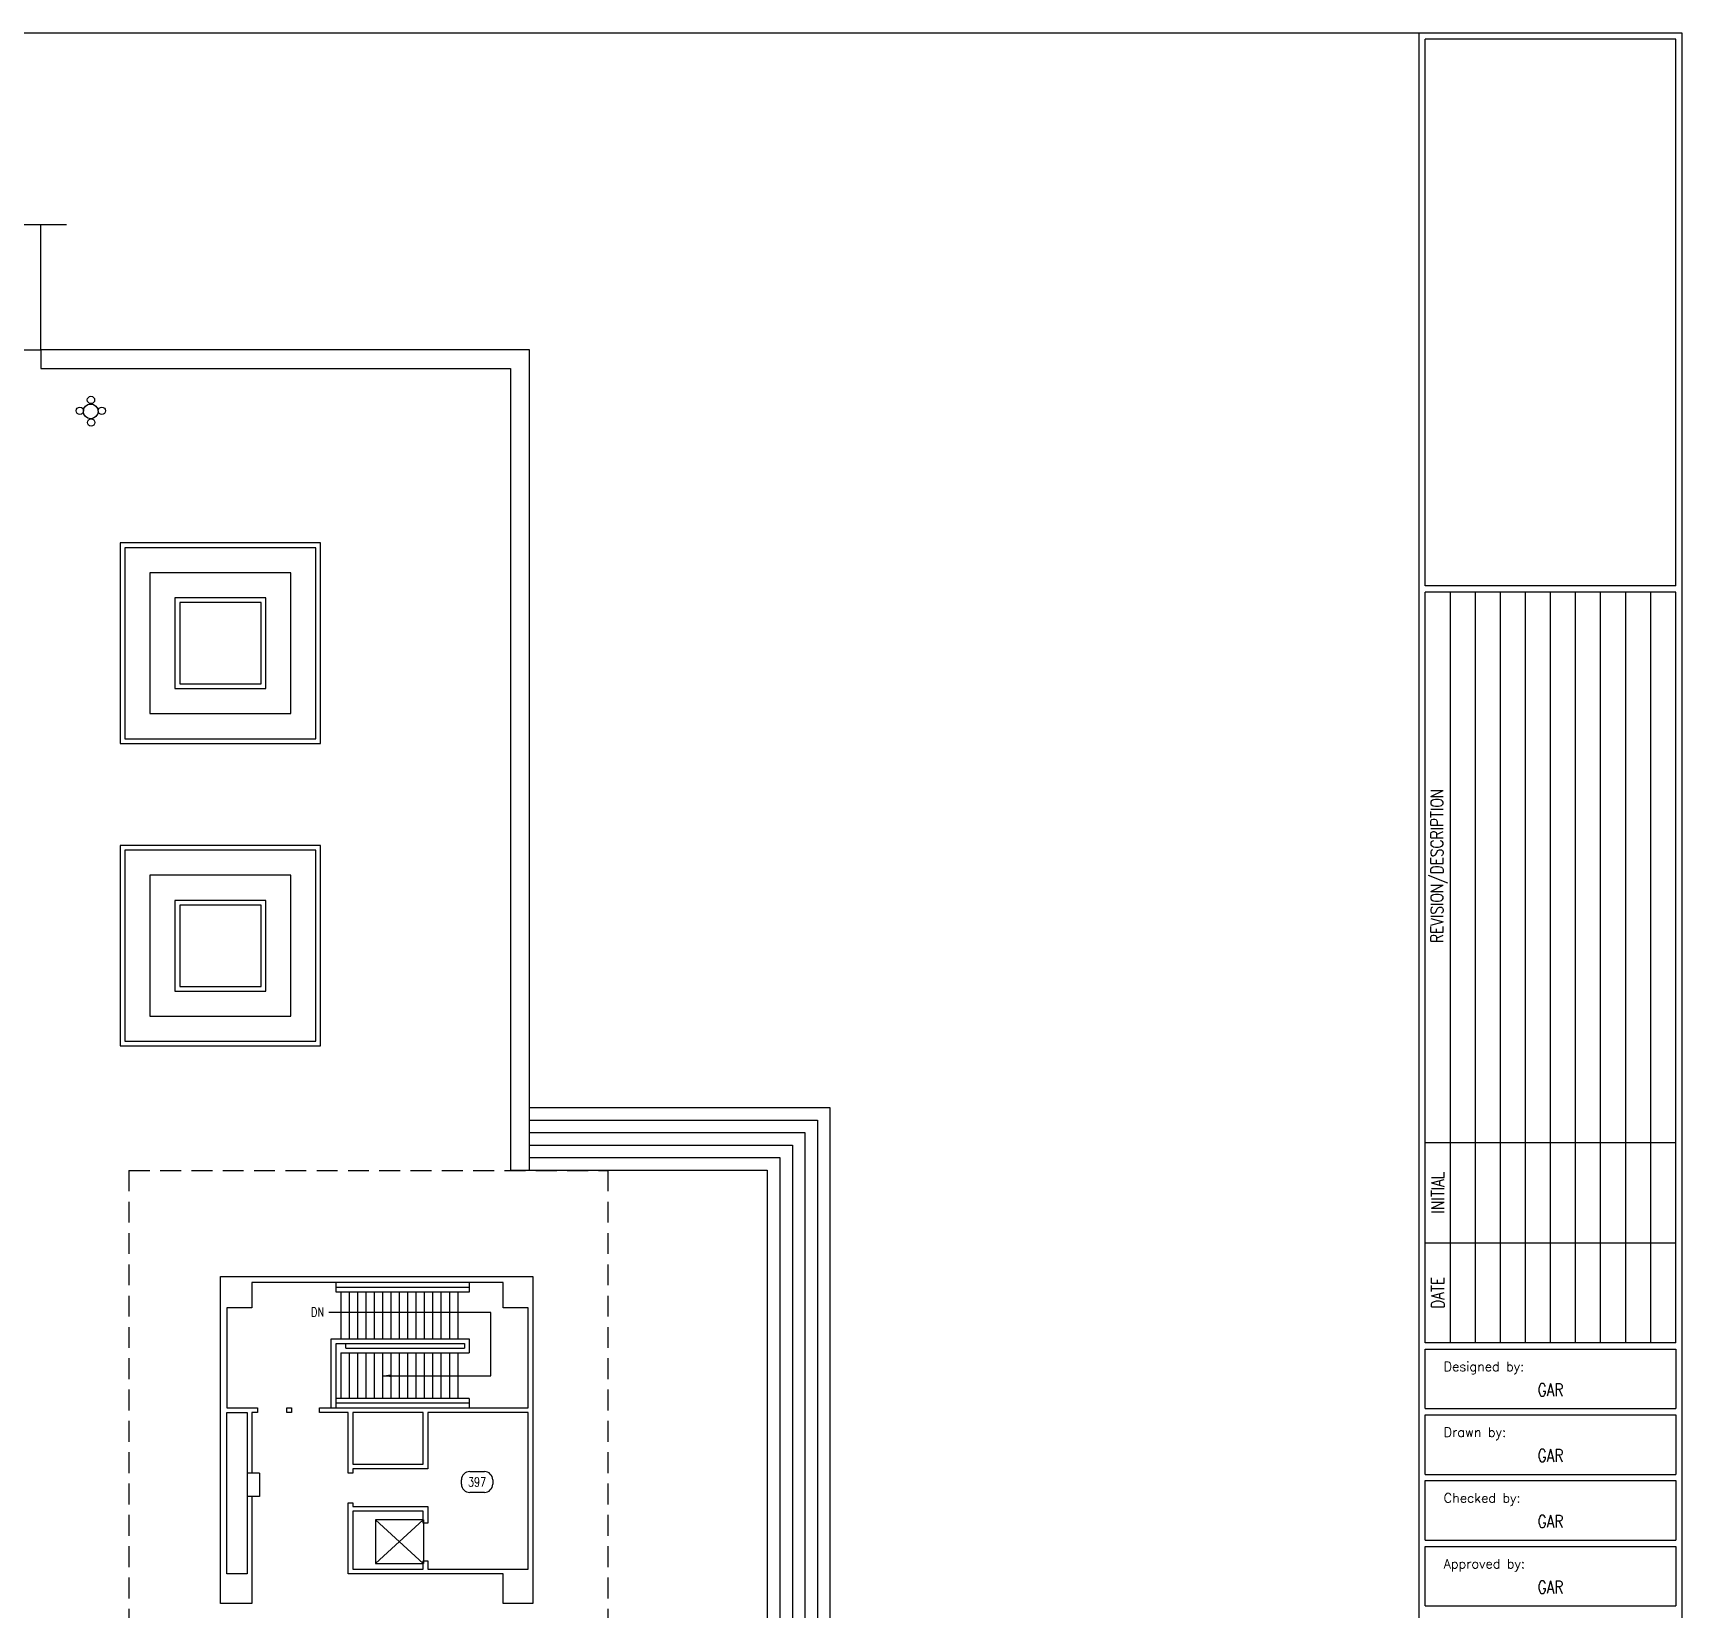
# Model space of a CAD drawing. Extents: x -97 to 5019, y -54 to 3540.
# Drawn here: x 2822 to 4402, y 1804 to 3314 of the extents above; entities that cross this region are included whole.
import ezdxf
from ezdxf.enums import TextEntityAlignment as Align

# ---------------------------------------------------------------- set-up
doc = ezdxf.new("R2010")
doc.units = 0
doc.header["$LTSCALE"] = 40
doc.header["$MEASUREMENT"] = 0
doc.linetypes.add('DASHED', pattern=[0.75, 0.5, -0.25])
for name, color, linetype in [('BLDGS', 34, 'CONTINUOUS'), ('BORDER', 2, 'CONTINUOUS'), ('ROOMS', 34, 'CONTINUOUS')]:
    doc.layers.add(name, color=color, linetype=linetype)
doc.styles.add('A', font='SIMPLEX.shx', dxfattribs={"height": 8.5})
doc.styles.add('SIMPLEX', font='SIMPLEX.shx', dxfattribs={"height": 12})
doc.styles.get("Standard").update_dxf_attribs({"font": 'txt', "height": 24})
doc.dimstyles.get("Standard").update_dxf_attribs({"dimtxt": 0.18, "dimasz": 8.5, "dimexe": 0.18, "dimexo": 0.0625, "dimgap": 0.09, "dimtad": 0, "dimtih": 1, "dimtoh": 1, "dimdec": 3, "dimzin": 0, "dimdsep": 46, "dimlunit": 3, "dimtxsty": 'Standard', "dimcen": 0.09, "dimadec": 0, "dimazin": 0, "dimtfac": 1, "dimtdec": 3, "dimtofl": 0, "dimtmove": 2, "dimatfit": 3, "dimfxl": 0, "dimtolj": 1, "dimtzin": 0, "dimarcsym": 0})

msp = doc.modelspace()

# ---------------------------------------------------------------- linework, layer by layer
at = {"layer": 'BLDGS'}
for p, q in [((3298, 3010.4), (2830, 3010.4)), ((2830, 3010.4), (2830, 2992.3)), ((3298, 2224.3), (3298, 3010.4)), ((2830, 2992.3), (3280, 2992.3)), ((3280, 2992.3), (3280, 2224.3)), ((3280, 2224.3), (3298, 2224.3)), ((3002.1, 1809.1), (3002.1, 2122.5)), ((3002.1, 2122.5), (3301.3, 2122.5)), ((3301.3, 2122.5), (3301.3, 1809.1)), ((3272.8, 2116.5), (3032.1, 2116.5)), ((3032.1, 2116.5), (3032.1, 2092.5)), ((3112.7, 2107.5), (3112.7, 2116.3)), ((3240.2, 2112), (3112.7, 2112)), ((3240.2, 2107.5), (3112.7, 2107.5)), ((3117.3, 2107.5), (3117.3, 2062.7)), ((3125.3, 2107.5), (3125.3, 2062.7)), ((3133.3, 2107.5), (3133.3, 2062.7)), ((3141.3, 2107.5), (3141.3, 2062.7)), ((3149.3, 2107.5), (3149.3, 2062.7)), ((3157.3, 2107.5), (3157.3, 2062.7)), ((3165.3, 2107.5), (3165.3, 2062.7)), ((3173.3, 2107.5), (3173.3, 2062.7)), ((3181.3, 2107.5), (3181.3, 2062.7)), ((3189.3, 2107.5), (3189.3, 2062.7)), ((3197.3, 2107.5), (3197.3, 2062.7)), ((3205.3, 2107.5), (3205.3, 2062.7)), ((3213.3, 2107.5), (3213.3, 2062.7)), ((3221.3, 2107.5), (3221.3, 2062.7)), ((3229.3, 2107.5), (3229.3, 2062.7)), ((3240.2, 2116.3), (3240.2, 2107.5)), ((3272.8, 2092.5), (3272.8, 2116.5)), ((3032.1, 2092.5), (3008.1, 2092.5)), ((3008.1, 2092.5), (3008.1, 1996.5)), ((3296.8, 2092.5), (3272.8, 2092.5)), ((3296.8, 1996.5), (3296.8, 2092.5)), ((3108.2, 2062.7), (3240.2, 2062.7)), ((3108.2, 1996.5), (3108.2, 2062.7)), ((3112.7, 1996.5), (3112.7, 2058.2)), ((3112.7, 2058.2), (3235.7, 2058.2)), ((3122.1, 2053.7), (3122.1, 2058.2)), ((3235.7, 2058.2), (3235.7, 2053.7)), ((3240.2, 2062.7), (3240.2, 2049.2)), ((3117.3, 2049.2), (3240.2, 2049.2)), ((3117.3, 2049.2), (3117.3, 2005.6)), ((3122.1, 2053.7), (3235.7, 2053.7)), ((3125.3, 2049.2), (3125.3, 2005.6)), ((3133.3, 2049.2), (3133.3, 2005.6)), ((3141.3, 2049.2), (3141.3, 2005.6)), ((3149.3, 2049.2), (3149.3, 2005.6)), ((3157.3, 2049.2), (3157.3, 2005.6)), ((3165.3, 2049.2), (3165.3, 2005.6)), ((3173.3, 2049.2), (3173.3, 2005.6)), ((3181.3, 2049.2), (3181.3, 2005.6)), ((3189.3, 2049.2), (3189.3, 2005.6)), ((3197.3, 2049.2), (3197.3, 2005.6)), ((3205.3, 2049.2), (3205.3, 2005.6)), ((3213.3, 2049.2), (3213.3, 2005.6)), ((3221.3, 2049.2), (3221.3, 2005.6)), ((3229.3, 2049.2), (3229.3, 2005.6)), ((3008.1, 1996.5), (3037.5, 1996.5)), ((3008.1, 1837.6), (3008.1, 1992)), ((3008.1, 1992), (3027.6, 1992)), ((3027.6, 1992), (3027.6, 1934.1)), ((3037.5, 1992), (3032.1, 1992)), ((3032.1, 1992), (3032.1, 1934.1)), ((3037.5, 1996.5), (3037.5, 1992)), ((3065.6, 1992), (3065.6, 1996.5)), ((3065.6, 1996.5), (3070.1, 1996.5)), ((3070.1, 1992), (3065.6, 1992)), ((3070.1, 1996.5), (3070.1, 1992)), ((3096.9, 1992), (3096.9, 1996.5)), ((3096.9, 1996.5), (3296.8, 1996.5)), ((3124.3, 1992), (3096.9, 1992)), ((3240.2, 2005.5), (3112.7, 2005.5)), ((3240.2, 2001), (3112.7, 2001)), ((3124.3, 1934.1), (3124.3, 1992)), ((3196.3, 1992), (3128.8, 1992)), ((3128.8, 1992), (3128.8, 1942.6)), ((3196.3, 1942.6), (3196.3, 1992)), ((3296.8, 1992), (3200.8, 1992)), ((3200.8, 1992), (3200.8, 1938.1)), ((3240.2, 2005.5), (3240.2, 1996.5)), ((3296.8, 1842.1), (3296.8, 1992)), ((3039.5, 1934.1), (3027.6, 1934.1)), ((3027.6, 1934.1), (3027.6, 1911.6)), ((3039.5, 1934.1), (3039.5, 1911.6)), ((3128.8, 1934.1), (3124.3, 1934.1)), ((3128.8, 1942.6), (3196.3, 1942.6)), ((3200.8, 1938.1), (3128.8, 1938.1)), ((3128.8, 1938.1), (3128.8, 1934.1)), ((3039.5, 1911.6), (3027.6, 1911.6)), ((3027.6, 1911.6), (3027.6, 1837.6)), ((3032.1, 1911.6), (3032.1, 1809.1)), ((3124.3, 1837.6), (3124.3, 1905.5)), ((3124.3, 1905.5), (3128.8, 1905.5)), ((3128.8, 1905.5), (3128.8, 1902.1)), ((3128.8, 1902.1), (3200.8, 1902.1)), ((3196.3, 1897.6), (3128.8, 1897.6)), ((3128.8, 1897.6), (3128.8, 1842.1)), ((3196.3, 1886), (3196.3, 1897.6)), ((3200.8, 1902.1), (3200.8, 1886)), ((3196.4, 1889.1), (3150.6, 1889.1)), ((3150.6, 1889.1), (3150.6, 1847.3)), ((3150.6, 1847.3), (3196.3, 1889.1)), ((3150.6, 1889.1), (3196.3, 1847.3)), ((3200.8, 1886), (3196.3, 1886)), ((3196.4, 1889.1), (3196.4, 1847.3)), ((3196.3, 1842.1), (3196.3, 1850)), ((3196.3, 1850), (3200.8, 1850)), ((3200.8, 1850), (3200.8, 1842.1)), ((3027.6, 1837.6), (3008.1, 1837.6)), ((3272.8, 1837.6), (3124.3, 1837.6)), ((3128.8, 1842.1), (3196.3, 1842.1)), ((3150.6, 1847.3), (3196.4, 1847.3)), ((3200.8, 1842.1), (3296.8, 1842.1)), ((3272.8, 1809.1), (3272.8, 1837.6)), ((3032.1, 1809.1), (3002.1, 1809.1)), ((3301.3, 1809.1), (3272.8, 1809.1))]:
    msp.add_line(p, q, dxfattribs=at)
at = {"layer": 'BLDGS', "linetype": 'DASHED'}
for p, q in [((2914.2, 2224), (2914.2, 1168.5)), ((2914.2, 2224), (3373.2, 2224)), ((3373.2, 2224), (3373.2, 1168.5))]:
    msp.add_line(p, q, dxfattribs=at)
at = {"layer": 'BORDER'}
for p, q in [((4150.5, 0), (4150.5, 3313.8)), ((4156.5, 2784), (4156.5, 3307.8)), ((4396.5, 3307.8), (4156.5, 3307.8)), ((4396.5, 2784), (4396.5, 3307.8)), ((4396.5, 2784), (4156.5, 2784)), ((4402.5, 0), (4402.5, 2784)), ((4402.5, 0), (4402.5, 2784)), ((4156.5, 2058.8), (4156.5, 2778)), ((4396.5, 2778), (4156.5, 2778)), ((4180.5, 2058.8), (4180.5, 2778)), ((4204.5, 2058.8), (4204.5, 2778)), ((4228.5, 2058.8), (4228.5, 2778)), ((4252.5, 2058.8), (4252.5, 2778)), ((4276.5, 2058.8), (4276.5, 2778)), ((4300.5, 2058.8), (4300.5, 2778)), ((4324.5, 2058.8), (4324.5, 2778)), ((4348.5, 2058.8), (4348.5, 2778)), ((4372.5, 2058.8), (4372.5, 2778)), ((4396.5, 2058.8), (4396.5, 2778)), ((4156.5, 2250.8), (4396.5, 2250.8)), ((4156.5, 2154.8), (4396.5, 2154.8)), ((4396.5, 2058.8), (4156.5, 2058.8)), ((4156.5, 2052.8), (4396.5, 2052.8)), ((4156.5, 1995.8), (4156.5, 2052.8)), ((4396.5, 2052.8), (4396.5, 1995.8)), ((4156.5, 1995.8), (4396.5, 1995.8)), ((4156.5, 1989.8), (4396.5, 1989.8)), ((4156.5, 1932.8), (4156.5, 1989.8)), ((4396.5, 1989.8), (4396.5, 1932.8)), ((4156.5, 1932.8), (4396.5, 1932.8)), ((4156.5, 1926.8), (4396.5, 1926.8)), ((4156.5, 1869.8), (4156.5, 1926.8)), ((4396.5, 1926.8), (4396.5, 1869.8)), ((4156.5, 1869.8), (4396.5, 1869.8)), ((4156.5, 1806.8), (4156.5, 1863.8)), ((4156.5, 1863.8), (4396.5, 1863.8)), ((4396.5, 1863.8), (4396.5, 1806.8)), ((4156.5, 1806.8), (4396.5, 1806.8))]:
    msp.add_line(p, q, dxfattribs=at)
at = {"layer": 'BORDER', "flags": 128}
msp.add_lwpolyline([(4402.5, 3313.8), (0, 3313.8), (0, 0), (4402.5, 0)], close=True, dxfattribs=at)
at = {"layer": 'ROOMS'}
for p, q in [((2748.1, 3130.4), (2854.5, 3130.4)), ((2830, 3010.4), (2830, 3130.4)), ((2795.5, 3010.4), (2830, 3010.4)), ((3298, 2284.3), (3586, 2284.3)), ((3586, 2284.3), (3586, 1108.3)), ((3298, 2272.3), (3574, 2272.3)), ((3298, 2260.3), (3562, 2260.3)), ((3562, 2260.3), (3562, 1132.3)), ((3574, 2272.3), (3574, 1120.3)), ((3298, 2248.3), (3550, 2248.3)), ((3550, 2248.3), (3550, 1144.3)), ((3298, 2236.3), (3538, 2236.3)), ((3538, 2236.3), (3538, 1156.3)), ((3298, 2224.3), (3526, 2224.3)), ((3526, 2224.3), (3526, 1168.3)), ((3240.9, 1935.5), (3254.9, 1935.5)), ((3232.9, 1923.5), (3232.9, 1927.5)), ((3254.9, 1915.5), (3240.9, 1915.5)), ((3262.9, 1927.5), (3262.9, 1923.5))]:
    msp.add_line(p, q, dxfattribs=at)
at = {"layer": 'ROOMS', "flags": 128}
for points in [[(2905.9, 2825.2), (2905.9, 2633.2), (3097.9, 2633.2), (3097.9, 2825.2)], [(2910.4, 2820.7), (2910.4, 2637.7), (3093.4, 2637.7), (3093.4, 2820.7)], [(2934.4, 2796.7), (2934.4, 2661.7), (3069.4, 2661.7), (3069.4, 2796.7)], [(2958.4, 2772.7), (2958.4, 2685.7), (3045.4, 2685.7), (3045.4, 2772.7)], [(2962.9, 2690.2), (3040.9, 2690.2), (3040.9, 2768.2), (2962.9, 2768.2)], [(2905.9, 2535.3), (2905.9, 2343.3), (3097.9, 2343.3), (3097.9, 2535.3)], [(2910.4, 2347.8), (3093.4, 2347.8), (3093.4, 2530.8), (2910.4, 2530.8)], [(3069.4, 2506.8), (2934.4, 2506.8), (2934.4, 2371.8), (3069.4, 2371.8)], [(2958.4, 2395.8), (3045.4, 2395.8), (3045.4, 2482.8), (2958.4, 2482.8)], [(2962.9, 2478.3), (2962.9, 2400.3), (3040.9, 2400.3), (3040.9, 2478.3)]]:
    msp.add_lwpolyline(points, close=True, dxfattribs=at)
at = {"layer": 'ROOMS'}
for centre, radius in [((2867.3, 2951.9), 3.52), ((2877.7, 2951.3), 7.05), ((2877.9, 2962.2), 3.52), ((2888.3, 2951.9), 3.52), ((2878, 2940.6), 3.52)]:
    msp.add_circle(centre, radius, dxfattribs=at)
for centre, start, end in [((3240.9, 1927.5), 90, 180), ((3254.9, 1927.5), 0, 90), ((3240.9, 1923.5), 180, 270), ((3254.9, 1923.5), 270, 0)]:
    msp.add_arc(centre, 8, start, end, dxfattribs=at)

# ---------------------------------------------------------------- texts
at = {"layer": 'BLDGS', "style": 'A', "width": 0.8}
msp.add_text('DN', height=8.5, dxfattribs=at).set_placement((3095.1, 2084.1), align=Align.CENTER)
at = {"layer": 'BORDER', "style": 'SIMPLEX', "width": 0.8}
for s, p in [('REVISION/DESCRIPTION', (4168.5, 2515.9)), ('INITIAL', (4168.5, 2202.8)), ('DATE', (4168.5, 2106.8))]:
    msp.add_text(s, height=12, rotation=90, dxfattribs=at).set_placement(p, align=Align.MIDDLE)
at = {"layer": 'BORDER', "style": 'SIMPLEX'}
for s, p in [('Designed by:', (4174.1, 2031.7)), ('Drawn by:', (4174.1, 1968.7)), ('Checked by:', (4174.1, 1905.7)), ('Approved by:', (4174.1, 1842.7))]:
    msp.add_text(s, height=9, dxfattribs=at).set_placement(p)
at = {"layer": 'BORDER', "style": 'SIMPLEX', "width": 0.8}
for p in [(4276.5, 2007.8), (4276.5, 1944.8), (4276.5, 1881.8), (4276.5, 1818.8)]:
    msp.add_text('GAR', height=12, dxfattribs=at).set_placement(p, align=Align.CENTER)
at = {"layer": 'ROOMS', "style": 'A', "width": 0.8}
msp.add_text('397', height=8.5, dxfattribs=at).set_placement((3247.9, 1925.5), align=Align.MIDDLE)

# ---------------------------------------------------------------- leaders
at = {"layer": 'BLDGS'}
msp.add_leader([(3157.6, 2027.3), (3261.1, 2027.3), (3261.1, 2087.9), (3105.8, 2087.9)], dimstyle='Standard', override={"dimgap": 0.09, "dimtad": 0}, dxfattribs=at)

doc.saveas('drawing.dxf')
